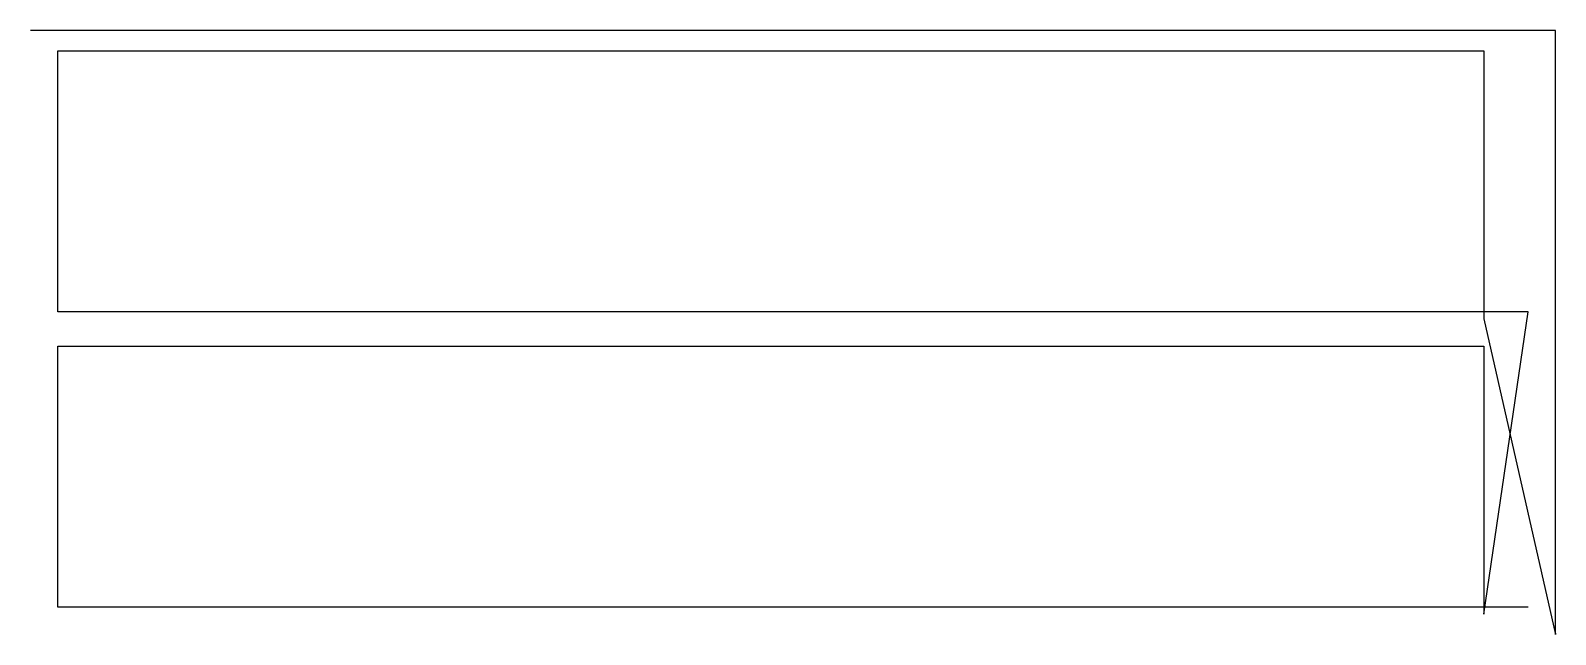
# Model space of a CAD drawing. Header units: metres. Extents: x 0 to 1119, y 0 to 443.
import ezdxf

# ---------------------------------------------------------------- set-up
doc = ezdxf.new("R2010")
doc.units = ezdxf.units.M

msp = doc.modelspace()

# ---------------------------------------------------------------- linework, layer by layer
at = {"layer": 'TOOL_0'}
for p, q in [((1, 443.114), (0, 443.114)), ((1118.995, 443.114), (1, 443.114)), ((1118.995, 1.001), (1118.995, 443.114)), ((20, 236.724), (20, 428.224)), ((20, 428.224), (1066.5, 428.224)), ((1066.5, 428.224), (1066.5, 236.724)), ((1066.5, 236.724), (20, 236.724)), ((1066.5, 14.982), (1098.978, 236.724)), ((1098.978, 236.724), (1066.5, 236.724)), ((1066.5, 236.724), (1066.5, 231.705)), ((1066.5, 231.705), (1118.995, 0.001)), ((20, 20.001), (20, 211.501)), ((20, 211.501), (1066.5, 211.501)), ((1066.5, 211.501), (1066.5, 20.001)), ((1066.5, 20.001), (20, 20.001)), ((1098.978, 20.001), (1066.5, 20.001)), ((1066.5, 20.001), (1066.5, 14.982)), ((1118.995, 0.001), (1118.995, 1.001)), ((1118.995, 1.001), (1118.995, 0.001)), ((1118.995, 0.001), (1118.995, 1.001))]:
    msp.add_line(p, q, dxfattribs=at)

doc.saveas('drawing.dxf')
